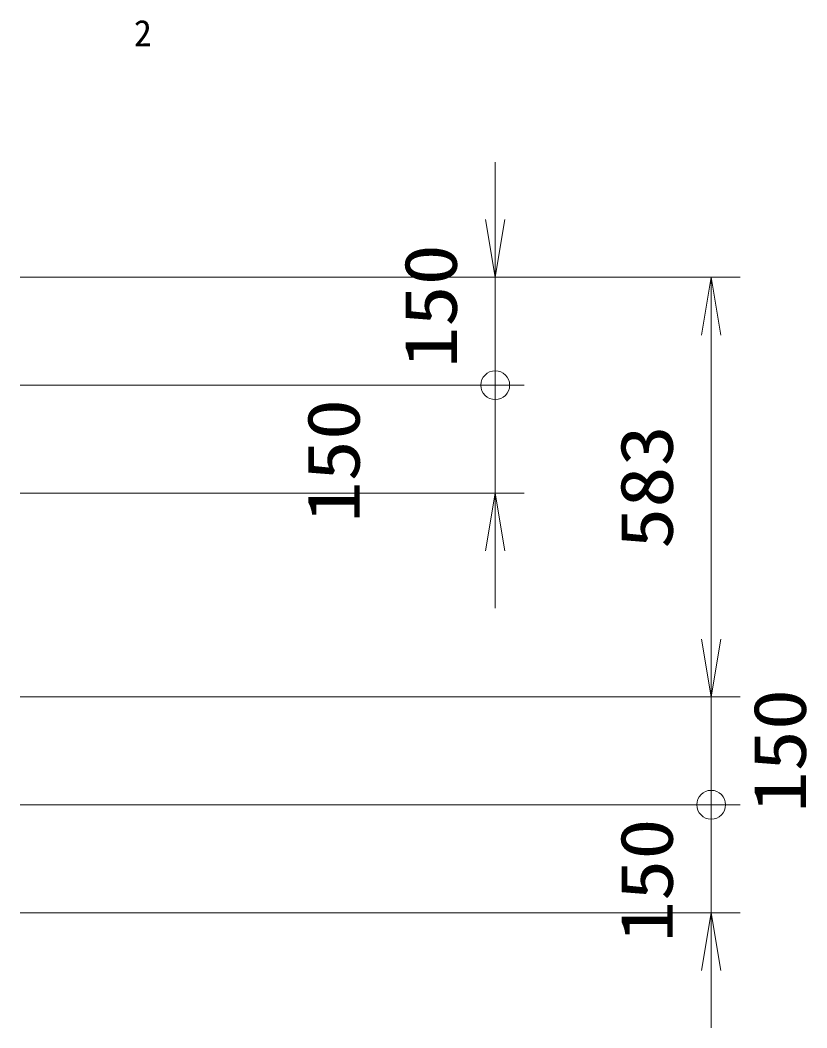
# Model space of a CAD drawing. Units: millimetres at full size. Extents: x 0 to 33600, y -111040 to -87280.
# Drawn here: x 13045 to 14138, y -107643 to -106243 of the extents above; entities that cross this region are included whole.
import ezdxf
from ezdxf.enums import TextEntityAlignment as Align

# ---------------------------------------------------------------- set-up
doc = ezdxf.new("R2010")
doc.units = ezdxf.units.MM
doc.header["$LTSCALE"] = 80.0044
doc.layers.add('寸法', color=6, linetype='Continuous', lineweight=13)
doc.styles.add('ＭＳ ゴシック', font='')
doc.styles.get('ＭＳ ゴシック').set_extended_font_data('MS Gothic')

# ---------------------------------------------------------------- blocks, each defined once
blk = doc.blocks.new('dimension_origin')
at = {"color": 0, "linetype": 'Continuous', "lineweight": -2}
blk.add_circle((0, 0), 1.25, dxfattribs=at)
blk = doc.blocks.new('open_arrow')
at = {"color": 0, "linetype": 'Continuous', "lineweight": -2}
blk.add_lwpolyline([(7.5, 1.25), (0, 0), (7.5, -1.25)], dxfattribs=at)

msp = doc.modelspace()

# ---------------------------------------------------------------- linework, layer by layer
at = {"layer": '寸法'}
for p, q in [((13705, -106830), (13705, -106440)), ((13045, -106600), (13745, -106600)), ((13045, -106600), (14045, -106600)), ((14005, -106600), (14005, -107183)), ((13705, -106670), (13705, -107060)), ((13045, -106750), (13745, -106750)), ((13045, -106750), (13745, -106750)), ((13045, -106900), (13745, -106900)), ((14005, -107413), (14005, -107023)), ((13045, -107183), (14045, -107183)), ((13045, -107183), (14045, -107183)), ((14005, -107253), (14005, -107643)), ((13045, -107333), (14045, -107333)), ((13045, -107333), (14045, -107333)), ((13045, -107483), (14045, -107483))]:
    msp.add_line(p, q, dxfattribs=at)

# ---------------------------------------------------------------- block references
for name, p, xscale, yscale, rotation in [('open_arrow', (13705, -106600), 10.7, 10.7, 90), ('open_arrow', (14005, -106600), 10.7, 10.7, 270), ('dimension_origin', (13705, -106750), 16, 16, 270), ('dimension_origin', (13705, -106750), 16, 16, 90), ('open_arrow', (13705, -106900), 10.7, 10.7, 270), ('open_arrow', (14005, -107183), 10.7, 10.7, 90), ('open_arrow', (14005, -107183), 10.7, 10.7, 90), ('dimension_origin', (14005, -107333), 16, 16, 270), ('dimension_origin', (14005, -107333), 16, 16, 90), ('open_arrow', (14005, -107483), 10.7, 10.7, 270)]:
    msp.add_blockref(name, p, dxfattribs=dict(at, xscale=xscale, yscale=yscale, rotation=rotation))

# ---------------------------------------------------------------- texts
at = {"layer": '寸法', "color": 3, "style": 'ＭＳ ゴシック'}
msp.add_text('2', height=36.66, dxfattribs=at).set_placement((13203.05, -106290), align=Align.BOTTOM_LEFT)
at = {"layer": '寸法', "style": 'ＭＳ ゴシック', "width": 1.15}
for s, p in [('150', (13615, -106640)), ('150', (13480, -106855)), ('583', (13915, -106891.5)), ('150', (14100, -107258)), ('150', (13915, -107438))]:
    msp.add_text(s, height=73.31, rotation=90, dxfattribs=at).set_placement(p, align=Align.MIDDLE_CENTER)

doc.saveas('drawing.dxf')
